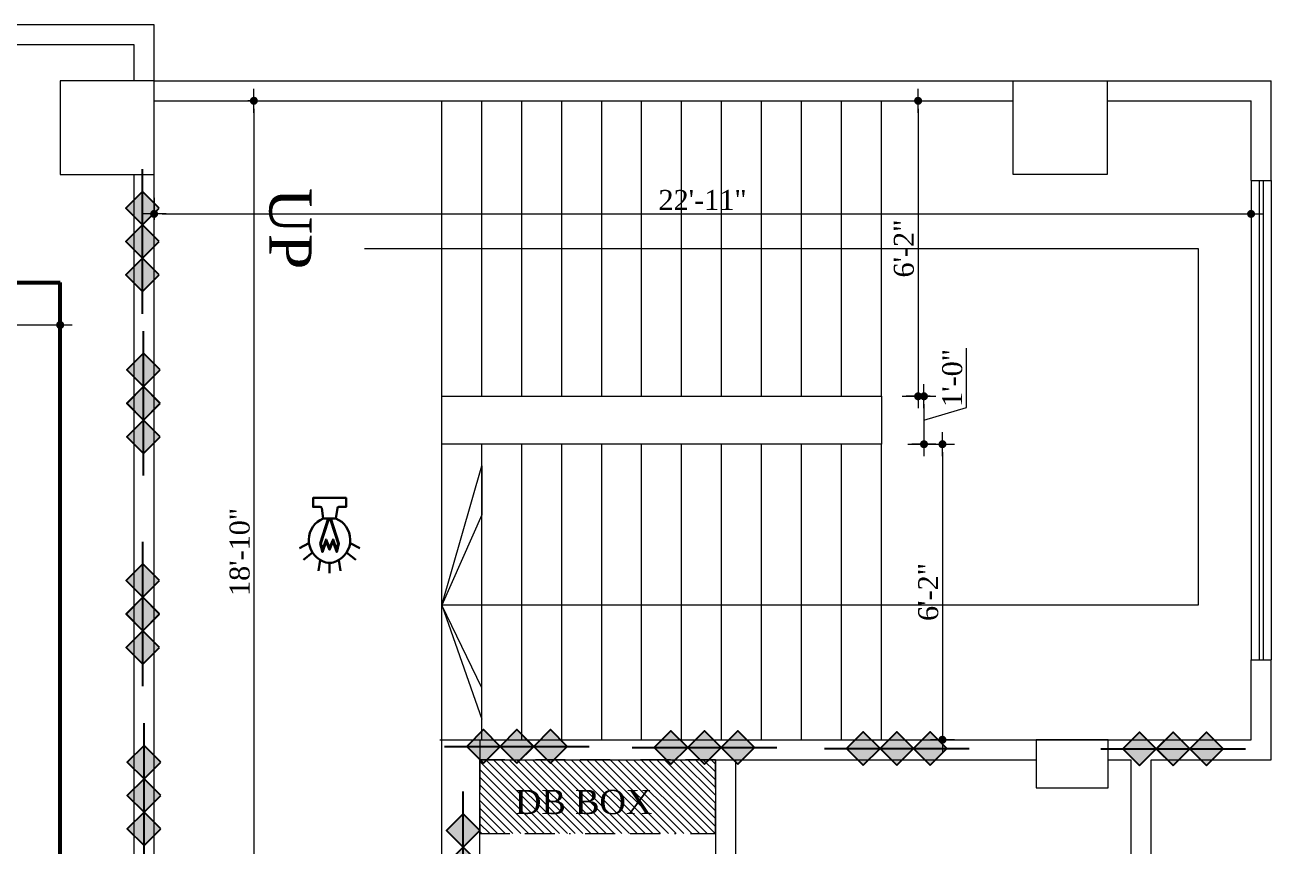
# Model space of a CAD drawing. Header units: inches. Extents: x -250485 to 735580, y -140410 to 288049.
# Drawn here: x 38205.9 to 38517.8, y 21742.9 to 21948.5 of the extents above; entities that cross this region are included whole.
import ezdxf

# ---------------------------------------------------------------- set-up
doc = ezdxf.new("R2010")
doc.units = ezdxf.units.IN
doc.header["$MEASUREMENT"] = 0
doc.header["$PDMODE"] = 35
doc.linetypes.add('BORDER2', pattern=[0.875, 0.25, -0.125, 0.25, -0.125, 0, -0.125])
doc.layers.get('0').update_dxf_attribs({"lineweight": 0})
doc.layers.get('Defpoints').update_dxf_attribs({"lineweight": 0})
for name, color, linetype, lineweight in [('COLUMN-2', 102, 'Continuous', 0), ('DIM_WORKING', 7, 'Continuous', 0), ('Emergency Light', 251, 'Continuous', 15), ('Layer1', 134, 'Continuous', 0), ('PROJ NAME', 7, 'Continuous', 0), ('Rack', 160, 'BORDER2', 0), ('Stair', 171, 'Continuous', 0), ('SYMBLE', 86, 'Continuous', 0), ('wall', 7, 'Continuous', 0), ('WALL (I)', 7, 'Continuous', 0)]:
    doc.layers.add(name, color=color, linetype=linetype, lineweight=lineweight)
doc.layers.add('fire rated wall', color=7, linetype='Continuous')
doc.styles.add('ARCH', font='times.ttf')
doc.styles.add('ARIAL', font='times.ttf')
doc.styles.add('REG', font='times.ttf')
doc.dimstyles.new('Dim-Pres', dxfattribs={"dimtxt": 5.5, "dimasz": 2, "dimexe": 1.5, "dimexo": 1.5, "dimgap": 1, "dimtad": 3, "dimdec": 0, "dimzin": 3, "dimdsep": 46, "dimlunit": 4, "dimtxsty": 'REG', "dimblk": 'point', "dimcen": 2, "dimclrd": 256, "dimclre": 256, "dimclrt": 7, "dimadec": 0, "dimazin": 0, "dimtfac": 0.75, "dimtdec": 0, "dimtmove": 1, "dimatfit": 3, "dimldrblk": 'point', "dimfxl": 0, "dimtolj": 1, "dimtzin": 0, "dimlwd": -1, "dimlwe": -1, "dimarcsym": 1})

# ---------------------------------------------------------------- blocks, each defined once
blk = doc.blocks.new('bfg')
at = {"layer": 'fire rated wall'}
h = blk.add_hatch(color=1, dxfattribs=at)
h.dxf.hatch_style = 1
h.paths.add_polyline_path([(9432308.67, -5613534.51), (9432321.43, -5613547.26), (9432334.18, -5613534.51)])
h.paths.add_polyline_path([(9432334.18, -5613534.51), (9432321.43, -5613521.75), (9432308.67, -5613534.51)])
h.paths.add_polyline_path([(9432334.18, -5613534.51), (9432359.68, -5613534.51), (9432346.93, -5613521.75)])
h.paths.add_polyline_path([(9432334.18, -5613534.51), (9432346.93, -5613547.26), (9432359.68, -5613534.51)])
at = {"layer": 'fire rated wall', "color": 1, "elevation": 0}
for points in [[(9432321.43, -5613547.26), (9432334.18, -5613534.51), (9432321.43, -5613521.75), (9432308.67, -5613534.51)], [(9432346.93, -5613547.26), (9432359.68, -5613534.51), (9432346.93, -5613521.75), (9432334.18, -5613534.51)]]:
    blk.add_lwpolyline(points, close=True, dxfattribs=at)
blk.add_lwpolyline([(9432291.67, -5613534.51), (9432376.69, -5613534.51)], dxfattribs=at)
blk = doc.blocks.new('3HR RATE')
at = {"layer": 'fire rated wall', "xscale": 1.292997314696549, "yscale": 1.292997314696549, "zscale": 1.292997314696549}
for p in [(-12191616.2, 7245476.7), (-12191583.2, 7245476.7)]:
    blk.add_blockref('bfg', p, dxfattribs=at)
blk = doc.blocks.new('dot')
at = {"color": 4}
for p, q in [((-1.5, 0), (1.5, 0)), ((0, 1.5), (0, -1.5))]:
    blk.add_line(p, q, dxfattribs=at)
at = {"color": 6, "const_width": 0.5}
blk.add_lwpolyline([(-0.25, 0, 1), (0.25, 0, 1)], format="xyb", close=True, dxfattribs=at)
blk = doc.blocks.new('point')
blk.add_blockref('dot', (0, 0))
blk = doc.blocks.new('*D576')
at = {"layer": 'Defpoints', "color": 0, "ltscale": 30, "transparency": 16777216}
for p in [(38263.82, 21929.55), (38263.23, 21703.6), (38269.08, 21703.6)]:
    blk.add_point(p, dxfattribs=at)
at = {"layer": 'Layer1', "ltscale": 30, "transparency": 16777216}
for p, q in [((38263.23, 21929.55), (38261.73, 21929.55)), ((38263.23, 21927.55), (38263.23, 21705.6)), ((38267.23, 21703.6), (38261.73, 21703.6))]:
    blk.add_line(p, q, dxfattribs=at)
at = {"layer": 'Layer1', "ltscale": 30, "transparency": 16777216, "xscale": 2, "yscale": 2, "zscale": 2}
for p, rotation in [((38263.23, 21929.55), 90), ((38263.23, 21703.6), 270)]:
    blk.add_blockref('point', p, dxfattribs=dict(at, rotation=rotation))
at = {"layer": 'Layer1', "color": 7, "ltscale": 30, "transparency": 16777216, "insert": (38259.69, 21816.57), "char_height": 5, "attachment_point": 5, "rotation": 90, "style": 'REG'}
blk.add_mtext('\\A1;18\'-10"', dxfattribs=at)
blk = doc.blocks.new('*D577')
at = {"layer": 'Defpoints', "color": 0, "ltscale": 30, "transparency": 16777216}
for p in [(38420.26, 21929.55), (38420.26, 21855.55), (38429.44, 21855.55)]:
    blk.add_point(p, dxfattribs=at)
at = {"layer": 'Layer1', "ltscale": 30, "transparency": 16777216}
for p, q in [((38425.44, 21929.55), (38430.94, 21929.55)), ((38429.44, 21927.55), (38429.44, 21857.55)), ((38425.44, 21855.55), (38430.94, 21855.55))]:
    blk.add_line(p, q, dxfattribs=at)
at = {"layer": 'Layer1', "ltscale": 30, "transparency": 16777216, "xscale": 2, "yscale": 2, "zscale": 2}
for p, rotation in [((38429.44, 21929.55), 90), ((38429.44, 21855.55), 270)]:
    blk.add_blockref('point', p, dxfattribs=dict(at, rotation=rotation))
at = {"layer": 'Layer1', "color": 7, "ltscale": 30, "transparency": 16777216, "insert": (38425.9, 21892.55), "char_height": 5, "attachment_point": 5, "rotation": 90, "style": 'REG'}
blk.add_mtext('\\A1;6\'-2"', dxfattribs=at)
blk = doc.blocks.new('*D578')
at = {"layer": 'Defpoints', "color": 0, "ltscale": 30, "transparency": 16777216}
for p in [(38420.26, 21855.55), (38420.26, 21843.55), (38430.91, 21843.55)]:
    blk.add_point(p, dxfattribs=at)
at = {"layer": 'Layer1', "ltscale": 30, "transparency": 16777216}
for p, q in [((38441.54, 21852.74), (38441.54, 21867.57)), ((38426.91, 21855.55), (38432.41, 21855.55)), ((38430.91, 21853.55), (38430.91, 21845.55)), ((38430.91, 21849.55), (38441.54, 21852.74)), ((38426.91, 21843.55), (38432.41, 21843.55))]:
    blk.add_line(p, q, dxfattribs=at)
at = {"layer": 'Layer1', "ltscale": 30, "transparency": 16777216, "xscale": 2, "yscale": 2, "zscale": 2}
for p, rotation in [((38430.91, 21855.55), 90), ((38430.91, 21843.55), 270)]:
    blk.add_blockref('point', p, dxfattribs=dict(at, rotation=rotation))
at = {"layer": 'Layer1', "color": 7, "ltscale": 30, "transparency": 16777216, "insert": (38438, 21860.15), "char_height": 5, "attachment_point": 5, "rotation": 90, "style": 'REG'}
blk.add_mtext('\\A1;1\'-0"', dxfattribs=at)
blk = doc.blocks.new('*D579')
at = {"layer": 'Defpoints', "color": 0, "ltscale": 30, "transparency": 16777216}
for p in [(38420.26, 21843.55), (38420.26, 21769.55), (38435.53, 21769.55)]:
    blk.add_point(p, dxfattribs=at)
at = {"layer": 'Layer1', "ltscale": 30, "transparency": 16777216}
for p, q in [((38431.53, 21843.55), (38437.03, 21843.55)), ((38435.53, 21841.55), (38435.53, 21771.55)), ((38431.53, 21769.55), (38437.03, 21769.55))]:
    blk.add_line(p, q, dxfattribs=at)
at = {"layer": 'Layer1', "ltscale": 30, "transparency": 16777216, "xscale": 2, "yscale": 2, "zscale": 2}
for p, rotation in [((38435.53, 21843.55), 90), ((38435.53, 21769.55), 270)]:
    blk.add_blockref('point', p, dxfattribs=dict(at, rotation=rotation))
at = {"layer": 'Layer1', "color": 7, "ltscale": 30, "transparency": 16777216, "insert": (38431.99, 21806.55), "char_height": 5, "attachment_point": 5, "rotation": 90, "style": 'REG'}
blk.add_mtext('\\A1;6\'-2"', dxfattribs=at)
blk = doc.blocks.new('*D580')
at = {"layer": 'Defpoints', "color": 0, "ltscale": 30, "transparency": 16777216}
for p in [(38238.26, 21911.05), (38512.76, 21911.05), (38512.76, 21901.22)]:
    blk.add_point(p, dxfattribs=at)
at = {"layer": 'Layer1', "ltscale": 30, "transparency": 16777216}
for p, q in [((38238.26, 21905.22), (38238.26, 21899.72)), ((38512.76, 21905.22), (38512.76, 21899.72)), ((38240.26, 21901.22), (38510.76, 21901.22))]:
    blk.add_line(p, q, dxfattribs=at)
at = {"layer": 'Layer1', "ltscale": 30, "transparency": 16777216, "xscale": 2, "yscale": 2, "zscale": 2, "rotation": 180}
blk.add_blockref('point', (38238.26, 21901.22), dxfattribs=at)
at = {"layer": 'Layer1', "ltscale": 30, "transparency": 16777216, "xscale": 2, "yscale": 2, "zscale": 2}
blk.add_blockref('point', (38512.76, 21901.22), dxfattribs=at)
at = {"layer": 'Layer1', "color": 7, "ltscale": 30, "transparency": 16777216, "insert": (38375.51, 21904.72), "char_height": 5, "attachment_point": 5, "style": 'REG'}
blk.add_mtext('\\A1;22\'-11"', dxfattribs=at)
blk = doc.blocks.new('A$C16DB04AD')
at = {"layer": 'Emergency Light', "color": 154, "lineweight": 30}
for p, q in [((-6.54, -14.39), (-9.59, -15.98)), ((6.54, -14.39), (9.59, -15.98)), ((-5.43, -17.4), (-8.33, -19.77)), ((-2.95, -19.78), (-3.46, -23.22)), ((2.95, -19.78), (3.46, -23.22)), ((5.43, -17.4), (8.33, -19.77)), ((0, -20.7), (0, -24))]:
    blk.add_line(p, q, dxfattribs=at)
blk.add_lwpolyline([(-2, -6.57), (-2.49, -3.28, 0.371278), (-2.94, -2.89), (-5.25, -2.89), (-5.25, 0), (5.25, 0), (5.25, -2.89), (2.94, -2.89, 0.371278), (2.49, -3.28), (2, -6.57)], format="xyb", dxfattribs=at)
at = {"layer": 'Emergency Light', "color": 1, "lineweight": 30}
blk.add_lwpolyline([(-0.43, -6.57), (-3.01, -14.48), (-2.28, -17.27), (-1.1, -13.91), (0, -16.5), (1.1, -13.91), (2.28, -17.27), (3.01, -14.48), (0.43, -6.57)], dxfattribs=at)
blk.add_lwpolyline([(0.43, -7.28, 0.690361), (-0.43, -7.28), (-2.75, -14.5), (-2.25, -16.42), (-1.12, -13.21), (0, -15.86), (1.12, -13.21), (2.25, -16.42), (2.75, -14.5), (0.43, -7.28)], format="xyb", dxfattribs=at)
at = {"layer": 'Emergency Light', "color": 154, "lineweight": 30}
blk.add_lwpolyline([(-2.02, -6.58), (2, -6.57)], dxfattribs=at)
for centre, radius, start, end in [((0.78, -13.41), 7.38, 112.0671, 245.9767), ((-0.78, -13.41), 7.38, 294.0233, 67.9329), ((0, -15.96), 4.74, 241.9689, 298.0311)]:
    blk.add_arc(centre, radius, start, end, dxfattribs=at)
blk = doc.blocks.new('*D792')
at = {"layer": 'Defpoints', "color": 0, "ltscale": 30, "transparency": 16777216}
for p in [(37193.07, 21884.4), (38214.76, 21884.05), (38214.76, 21873.41)]:
    blk.add_point(p, dxfattribs=at)
at = {"layer": 'Layer1', "ltscale": 30, "transparency": 16777216}
for p, q in [((37193.07, 21877.41), (37193.07, 21871.91)), ((38214.76, 21877.41), (38214.76, 21871.91)), ((37195.07, 21873.41), (38212.76, 21873.41))]:
    blk.add_line(p, q, dxfattribs=at)
at = {"layer": 'Layer1', "ltscale": 30, "transparency": 16777216, "xscale": 2, "yscale": 2, "zscale": 2, "rotation": 180}
blk.add_blockref('point', (37193.07, 21873.41), dxfattribs=at)
at = {"layer": 'Layer1', "ltscale": 30, "transparency": 16777216, "xscale": 2, "yscale": 2, "zscale": 2}
blk.add_blockref('point', (38214.76, 21873.41), dxfattribs=at)
at = {"layer": 'Layer1', "color": 7, "ltscale": 30, "transparency": 16777216, "insert": (37703.91, 21876.96), "char_height": 5, "attachment_point": 5, "style": 'REG'}
blk.add_mtext('\\A1;85\'-2"', dxfattribs=at)

msp = doc.modelspace()

# ---------------------------------------------------------------- hatches: boundary and pattern name
at = {"layer": 'WALL (I)', "ltscale": 30}
h = msp.add_hatch(dxfattribs=at)
h.set_pattern_fill('ANSI31', scale=11, angle=90, style=0)
h.set_pattern_definition([(135, (74197.7175, -1569.621), (-0.972271824, -0.972271824), [])])
h.paths.add_polyline_path([(38319.76, 21764.55), (38319.76, 21746.06), (38378.76, 21746.06), (38378.76, 21764.55)])
h.paths.add_polyline_path([(38327, 21749.26), (38356.4, 21749.26), (38356.4, 21758.67), (38327, 21758.67)], flags=24)

# ---------------------------------------------------------------- linework, layer by layer
at = {"layer": 'COLUMN-2', "color": 7}
for points in [[(38238.26, 21934.55), (38214.76, 21934.55), (38214.76, 21911.05), (38238.26, 21911.05)], [(38453.26, 21934.55), (38476.76, 21934.55), (38476.76, 21911.05), (38453.26, 21911.05)]]:
    msp.add_lwpolyline(points, close=True, dxfattribs=at)
msp.add_lwpolyline([(38477.01, 21769.55), (38459.01, 21769.55), (38459.01, 21757.55), (38477.01, 21757.55), (38477.01, 21769.55)], dxfattribs=at)
at = {"layer": 'DIM_WORKING', "color": 7, "ltscale": 30}
for p, q in [((38512.76, 21909.55), (38517.76, 21909.55)), ((38512.76, 21789.55), (38517.76, 21789.55))]:
    msp.add_line(p, q, dxfattribs=at)
for points in [[(38238.26, 21934.55), (38238.26, 21948.55)], [(38233.26, 21934.55), (38233.26, 21943.55)]]:
    msp.add_lwpolyline(points, dxfattribs=at)
at = {"layer": 'Rack', "color": 7, "ltscale": 30}
msp.add_lwpolyline([(38319.76, 21764.55), (38319.76, 21746.06), (38378.76, 21746.06), (38378.76, 21764.55)], close=True, dxfattribs=at)
at = {"layer": 'Stair', "color": 7, "ltscale": 30}
for p, q in [((38310.26, 21855.55), (38310.26, 21929.55)), ((38320.26, 21855.55), (38320.26, 21929.55)), ((38330.26, 21855.55), (38330.26, 21929.55)), ((38340.26, 21855.55), (38340.26, 21929.55)), ((38350.26, 21855.55), (38350.26, 21929.55)), ((38360.26, 21855.55), (38360.26, 21929.55)), ((38370.26, 21855.55), (38370.26, 21929.55)), ((38380.26, 21855.55), (38380.26, 21929.55)), ((38390.26, 21855.55), (38390.26, 21929.55)), ((38400.26, 21855.55), (38400.26, 21929.55)), ((38410.26, 21855.55), (38410.26, 21929.55)), ((38420.26, 21855.55), (38420.26, 21929.55)), ((38512.76, 21909.55), (38512.76, 21789.55)), ((38514.76, 21909.55), (38514.76, 21789.55)), ((38515.76, 21909.55), (38515.76, 21789.55)), ((38517.76, 21909.55), (38517.76, 21789.55)), ((38310.26, 21769.55), (38310.26, 21843.55)), ((38320.26, 21769.55), (38320.26, 21843.55)), ((38330.26, 21769.55), (38330.26, 21843.55)), ((38340.26, 21769.55), (38340.26, 21843.55)), ((38350.26, 21769.55), (38350.26, 21843.55)), ((38360.26, 21769.55), (38360.26, 21843.55)), ((38370.26, 21769.55), (38370.26, 21843.55)), ((38380.26, 21769.55), (38380.26, 21843.55)), ((38390.26, 21769.55), (38390.26, 21843.55)), ((38400.26, 21769.55), (38400.26, 21843.55)), ((38410.26, 21769.55), (38410.26, 21843.55)), ((38420.26, 21769.55), (38420.26, 21843.55))]:
    msp.add_line(p, q, dxfattribs=at)
msp.add_lwpolyline([(38420.26, 21855.55), (38420.26, 21843.55), (38310.26, 21843.55), (38310.26, 21855.55)], close=True, dxfattribs=at)
at = {"layer": 'SYMBLE', "color": 7, "ltscale": 30}
msp.add_lwpolyline([(38290.93, 21892.55), (38499.54, 21892.55), (38499.54, 21803.22), (38310.26, 21803.22), (38320.26, 21838.18), (38320.26, 21825.85), (38310.26, 21803.22), (38320.26, 21774.71), (38320.26, 21782.53), (38310.26, 21803.22)], dxfattribs=at)
at = {"layer": 'wall', "color": 75, "lineweight": 53, "ltscale": 100000}
msp.add_line((37190.76, 21884.05), (38214.76, 21884.05), dxfattribs=at)
msp.add_lwpolyline([(38214.76, 21691.05), (38214.76, 21884.05)], dxfattribs=at)
at = {"layer": 'WALL (I)', "color": 7, "ltscale": 30}
for p, q in [((38238.26, 21948.55), (38149.51, 21948.55)), ((38233.26, 21943.55), (38154.51, 21943.55)), ((38238.26, 21934.55), (38453.26, 21934.55)), ((38476.76, 21934.55), (38517.76, 21934.55)), ((38517.76, 21909.55), (38517.76, 21934.55)), ((38238.26, 21929.55), (38453.26, 21929.55)), ((38476.76, 21929.55), (38512.76, 21929.55)), ((38512.76, 21909.55), (38512.76, 21929.55)), ((38233.26, 21691.05), (38233.26, 21911.05)), ((38238.26, 21691.05), (38238.26, 21911.05)), ((38512.76, 21769.55), (38512.76, 21789.55)), ((38517.76, 21764.55), (38517.76, 21789.55)), ((38309.76, 21769.55), (38512.76, 21769.55)), ((38310.26, 21667.55), (38310.26, 21769.55)), ((38319.76, 21769.55), (38319.76, 21764.55)), ((38319.76, 21764.55), (38459.01, 21764.55)), ((38319.76, 21667.55), (38319.76, 21764.55)), ((38378.76, 21764.55), (38378.76, 21598.55)), ((38383.76, 21764.55), (38383.76, 21598.55)), ((38477.01, 21764.55), (38482.76, 21764.55)), ((38482.76, 21734.55), (38482.76, 21764.55)), ((38487.76, 21627.55), (38487.76, 21764.55)), ((38487.76, 21764.55), (38517.76, 21764.55))]:
    msp.add_line(p, q, dxfattribs=at)

# ---------------------------------------------------------------- block references
at = {"layer": 'Emergency Light', "lineweight": 30, "xscale": 0.7868064756185049, "yscale": 0.7868064756185049, "zscale": 0.7868064756213451}
msp.add_blockref('A$C16DB04AD', (38282.16, 21830.12), dxfattribs=at)
at = {"layer": 'Layer1', "xscale": 0.2533935670508072, "yscale": 0.2533935670508072, "zscale": 0.2533935670521235, "rotation": 90}
for p in [(34989.78, 20783.65), (34990.04, 20743.15), (34989.86, 20690.4), (34990.19, 20644.96), (35070.03, 20627.86)]:
    msp.add_blockref('3HR RATE', p, dxfattribs=at)
at = {"layer": 'Layer1', "xscale": 0.2533935670508072, "yscale": 0.2533935670526262, "zscale": 0.2533935670521235}
for p in [(37218.42, 25013.45), (37265.32, 25013.17), (37313.45, 25012.9), (37382.59, 25012.84)]:
    msp.add_blockref('3HR RATE', p, dxfattribs=at)

# ---------------------------------------------------------------- texts
at = {"layer": 'PROJ NAME', "color": 7, "style": 'ARIAL'}
msp.add_text('DB BOX', height=6.066, dxfattribs=at).set_placement((38328.57, 21750.93))
at = {"layer": 'SYMBLE', "color": 7, "ltscale": 30, "insert": (38277.68, 21907.74), "char_height": 10.56, "width": 17.4246, "attachment_point": 1, "rotation": 270, "style": 'ARCH'}
msp.add_mtext('UP', dxfattribs=at)

# ---------------------------------------------------------------- dimensions: what is measured, and where the dimension line sits
at = {"layer": 'Layer1', "ltscale": 30}
for base, p1, p2, picture, middle in [((38263.23, 21703.6), (38263.82, 21929.55), (38269.08, 21703.6), '*D576', (38259.69, 21816.57)), ((38429.44, 21855.55), (38420.26, 21929.55), (38420.26, 21855.55), '*D577', (38425.9, 21892.55)), ((38430.91, 21843.55), (38420.26, 21855.55), (38420.26, 21843.55), '*D578', (38438, 21853.74)), ((38435.53, 21769.55), (38420.26, 21843.55), (38420.26, 21769.55), '*D579', (38431.99, 21806.55))]:
    dim = msp.add_linear_dim(base=base, p1=p1, p2=p2, angle=90, dimstyle='Dim-Pres', override={"dimtxt": 5, "dimfxl": 4, "dimfxlon": 1}, dxfattribs=at)
    dim.commit()
    dim.dimension.update_dxf_attribs({"geometry": picture, "text_midpoint": middle})
for base, p1, p2, picture, middle in [((38512.76328755, 21901.2173045), (38238.26328755, 21911.04675241), (38512.76328755, 21911.04675241), '*D580', (38375.51328755, 21904.7173045)), ((38214.76, 21873.41), (37193.07, 21884.4), (38214.76, 21884.05), '*D792', (37703.91, 21876.96))]:
    dim = msp.add_linear_dim(base=base, p1=p1, p2=p2, dimstyle='Dim-Pres', override={"dimtxt": 5, "dimfxl": 4, "dimfxlon": 1}, dxfattribs=at)
    dim.commit()
    dim.dimension.update_dxf_attribs({"geometry": picture, "text_midpoint": middle})

doc.saveas('drawing.dxf')
